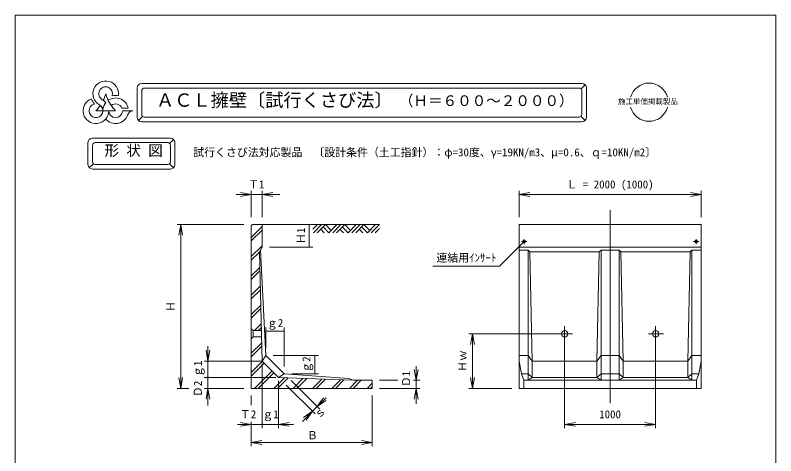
# Model space of a CAD drawing. Units: millimetres, scale not verified. Extents: x 7608 to 29127, y 3804 to 14804.
# Drawn here: x 24947 to 29127, y 10155 to 12575 of the extents above; entities that cross this region are included whole.
import ezdxf
from ezdxf.enums import TextEntityAlignment as Align

# ---------------------------------------------------------------- set-up
doc = ezdxf.new("R2010")
doc.units = ezdxf.units.MM
doc.layers.add('1', color=4, linetype='Continuous', lineweight=18)
doc.styles.add('ＭＳ ゴシック-5.0-0.0', font='')
doc.styles.get('ＭＳ ゴシック-5.0-0.0').set_extended_font_data('ＭＳ ゴシック-5.0-0.0')

msp = doc.modelspace()

# ---------------------------------------------------------------- linework, layer by layer
at = {"layer": '1', "color": 2}
for p, q in [((24947.426, 6535.051), (24947.426, 12575.051)), ((24947.426, 12575.051), (29127.426, 12575.051)), ((29127.426, 12575.051), (29127.426, 6535.051)), ((26252.117, 11424.933), (26244.617, 11417.433)), ((26244.617, 11417.433), (26244.617, 10852.433)), ((26252.117, 11424.933), (26304.617, 11424.933)), ((26304.617, 11424.933), (26304.617, 11299.933)), ((26304.617, 11424.933), (26949.049, 11424.933)), ((27716.901, 11424.933), (27716.901, 10524.933)), ((27716.901, 11424.933), (28216.901, 11424.933)), ((28716.901, 11424.933), (28216.901, 11424.933)), ((28716.901, 11424.933), (28716.901, 10524.933)), ((26304.617, 11299.933), (26289.617, 11274.933)), ((26289.617, 11274.933), (26304.907, 10674.933)), ((26325.319, 10705.853), (26294.926, 11283.782)), ((26244.617, 10852.433), (26244.617, 10797.433)), ((26244.617, 10852.433), (26254.617, 10842.433)), ((26254.617, 10842.433), (26300.638, 10842.433)), ((26254.617, 10807.433), (26244.617, 10797.433)), ((26244.617, 10797.433), (26244.617, 10524.933)), ((26254.617, 10807.433), (26301.53, 10807.433)), ((26325.319, 10705.853), (26425.536, 10605.636)), ((26304.907, 10674.933), (26394.617, 10585.224)), ((26805.513, 10569.933), (26394.607, 10585.233)), ((26425.536, 10605.636), (26780.637, 10579.453)), ((26805.513, 10569.933), (26780.637, 10579.453)), ((26805.513, 10569.933), (26909.215, 10569.933)), ((26909.215, 10569.933), (26909.215, 10524.933)), ((26244.617, 10524.933), (26909.215, 10524.933)), ((27716.901, 10524.933), (28716.901, 10524.933))]:
    msp.add_line(p, q, dxfattribs=at)
at = {"layer": '1'}
for p, q in [((25617.426, 12015.051), (25617.426, 12175.051)), ((25642.426, 12200.051), (28061.406, 12200.051)), ((25657.426, 12175.051), (28046.406, 12175.051)), ((28057.013, 12170.658), (28079.084, 12192.729)), ((28086.406, 12175.051), (28086.406, 12015.051)), ((25642.426, 12030.051), (25642.426, 12160.051)), ((28061.406, 12030.051), (28061.406, 12160.051)), ((25391, 12050.136), (25499, 12050.136)), ((25391, 12050.136), (25499, 12050.136)), ((25534.307, 12063.636), (25567.889, 12063.636)), ((25536.8, 12050.136), (25592.951, 12050.136)), ((25646.819, 12019.445), (25624.748, 11997.374)), ((25657.426, 12015.051), (28046.406, 12015.051)), ((28057.013, 12019.445), (28079.084, 11997.374)), ((25642.426, 11990.051), (28061.406, 11990.051)), ((25347.426, 11875.051), (25347.426, 11755.051)), ((25372.426, 11900.051), (25800.369, 11900.051)), ((25387.426, 11875.051), (25785.369, 11875.051)), ((25795.975, 11870.658), (25818.046, 11892.729)), ((25825.369, 11755.051), (25825.369, 11875.051)), ((25372.426, 11860.051), (25372.426, 11770.051)), ((25800.369, 11770.051), (25800.369, 11860.051)), ((25376.819, 11759.445), (25354.748, 11737.374)), ((25387.426, 11755.051), (25785.369, 11755.051)), ((25795.975, 11759.445), (25818.046, 11737.374)), ((25372.426, 11730.051), (25800.369, 11730.051)), ((26244.617, 11590.316), (26160.93, 11590.316)), ((26244.617, 11590.316), (26185.528, 11600.735)), ((26244.617, 11590.316), (26185.528, 11600.735)), ((26244.617, 11590.316), (26185.528, 11579.897)), ((26244.617, 11590.316), (26185.528, 11579.897)), ((26244.617, 11590.316), (26227.411, 11590.316)), ((26244.617, 11464.933), (26244.617, 11610.316)), ((26244.617, 11590.316), (26304.617, 11590.316)), ((26304.617, 11464.933), (26304.617, 11610.316)), ((26304.617, 11590.316), (26363.705, 11600.735)), ((26304.617, 11590.316), (26402.202, 11590.316)), ((26304.617, 11590.316), (26363.705, 11579.897)), ((27716.901, 11464.933), (27716.901, 11610.316)), ((27716.901, 11590.316), (27775.989, 11600.735)), ((27716.901, 11590.316), (28716.901, 11590.316)), ((27716.901, 11590.316), (27775.989, 11579.897)), ((28716.901, 11590.316), (28657.812, 11600.735)), ((28716.901, 11590.316), (28657.812, 11579.897)), ((28716.901, 11464.933), (28716.901, 11610.316)), ((28216.901, 11503.891), (28216.901, 10443.52)), ((25836.906, 11424.933), (26204.617, 11424.933)), ((25856.906, 11424.933), (25846.487, 11365.845)), ((25856.906, 11424.933), (25856.906, 10524.933)), ((25856.906, 11424.933), (25867.324, 11365.845)), ((26304.617, 11414.657), (26244.617, 11354.657)), ((26344.617, 11424.933), (26583.134, 11424.933)), ((26563.134, 11424.933), (26563.134, 11299.933)), ((26609.637, 11424.933), (26583.797, 11399.093)), ((26630.851, 11424.933), (26586.111, 11380.194)), ((26652.064, 11424.933), (26607.324, 11380.194)), ((26639.144, 11412.013), (26670.964, 11380.194)), ((26683.884, 11393.113), (26652.064, 11424.933)), ((26715.703, 11424.933), (26670.964, 11380.194)), ((26736.917, 11424.933), (26692.177, 11380.194)), ((26758.13, 11424.933), (26713.39, 11380.194)), ((26745.21, 11412.013), (26777.03, 11380.194)), ((26789.95, 11393.113), (26758.13, 11424.933)), ((26821.769, 11424.933), (26777.03, 11380.194)), ((26842.983, 11424.933), (26798.243, 11380.194)), ((26864.196, 11424.933), (26819.456, 11380.194)), ((26851.276, 11412.013), (26883.096, 11380.194)), ((26896.016, 11393.113), (26864.196, 11424.933)), ((26927.835, 11424.933), (26883.096, 11380.194)), ((26949.049, 11424.933), (26904.309, 11380.194)), ((26304.617, 11394.858), (26244.617, 11334.858)), ((26645.124, 11380.194), (26626.224, 11399.093)), ((26751.19, 11380.194), (26732.29, 11399.093)), ((26857.256, 11380.194), (26838.356, 11399.093)), ((26949.049, 11403.72), (26925.522, 11380.194)), ((27744.401, 11331.86), (27609.684, 11197.143)), ((27730.019, 11331.86), (27758.666, 11331.86)), ((27744.401, 11345.21), (27744.401, 11317.487)), ((28703.783, 11331.86), (28675.136, 11331.86)), ((28689.401, 11345.21), (28689.401, 11317.487)), ((26304.617, 11308.591), (26244.617, 11248.591)), ((26344.617, 11299.933), (26583.134, 11299.933)), ((27716.901, 11299.933), (28216.901, 11299.933)), ((28716.901, 11299.933), (28216.901, 11299.933)), ((26289.645, 11273.82), (26244.617, 11228.792)), ((27716.901, 11284.621), (27766.901, 11284.621)), ((27766.901, 11274.933), (27766.901, 11284.621)), ((27766.901, 11284.621), (27776.588, 11274.933)), ((27766.901, 11274.933), (27766.901, 10569.933)), ((27776.588, 11274.933), (28157.214, 11274.933)), ((27776.588, 11274.933), (27789.369, 10674.933)), ((28157.214, 11274.933), (28144.433, 10674.933)), ((28166.901, 11284.621), (28157.214, 11274.933)), ((28166.901, 11284.621), (28166.901, 10569.933)), ((28166.901, 11284.621), (28216.901, 11284.621)), ((28266.901, 11284.621), (28216.901, 11284.621)), ((28266.901, 11284.621), (28266.901, 10569.933)), ((28266.901, 11284.621), (28276.588, 11274.933)), ((28657.214, 11274.933), (28276.588, 11274.933)), ((28276.588, 11274.933), (28289.369, 10674.933)), ((28657.214, 11274.933), (28644.433, 10674.933)), ((28666.901, 11284.621), (28657.214, 11274.933)), ((28716.901, 11284.621), (28666.901, 11284.621)), ((28666.901, 11274.933), (28666.901, 11284.621)), ((28666.901, 11274.933), (28666.901, 10569.933)), ((26291.789, 11189.697), (26244.617, 11142.524)), ((26292.281, 11170.39), (26244.617, 11122.725)), ((27609.684, 11197.143), (27241.873, 11197.143)), ((26294.425, 11086.266), (26244.617, 11036.458)), ((26294.917, 11066.959), (26244.617, 11016.659)), ((26297.06, 10982.836), (26244.617, 10930.392)), ((26297.552, 10963.529), (26244.617, 10910.593)), ((26299.696, 10879.406), (26262.723, 10842.433)), ((26254.617, 10842.433), (26254.617, 10807.433)), ((26300.188, 10860.099), (26282.522, 10842.433)), ((26325.319, 10745.853), (26325.319, 10858.87)), ((26325.319, 10838.87), (26425.536, 10838.87)), ((26425.536, 10645.636), (26425.536, 10858.87)), ((27966.901, 10866.851), (27966.901, 10307.179)), ((28466.901, 10866.851), (28466.901, 10307.179)), ((27440.479, 10824.933), (28009.418, 10824.933)), ((27460.479, 10824.933), (27450.06, 10765.845)), ((27460.479, 10824.933), (27460.479, 10524.933)), ((27460.479, 10824.933), (27470.898, 10765.845)), ((28428.418, 10824.933), (28510.845, 10824.933)), ((26006.488, 10674.933), (26006.488, 10756.064)), ((26302.332, 10775.976), (26244.617, 10718.26)), ((26302.824, 10756.669), (26244.617, 10698.461)), ((26006.488, 10674.933), (25996.069, 10734.022)), ((26006.488, 10674.933), (26016.906, 10734.022)), ((26325.319, 10705.853), (26304.907, 10674.933)), ((26365.319, 10705.853), (26613.341, 10705.853)), ((26593.341, 10705.853), (26593.341, 10605.636)), ((27716.901, 10705.853), (27766.901, 10705.853)), ((27789.369, 10674.933), (27766.901, 10705.853)), ((28144.433, 10674.933), (28166.901, 10705.853)), ((28166.901, 10705.853), (28216.901, 10705.853)), ((28266.901, 10705.853), (28216.901, 10705.853)), ((28289.369, 10674.933), (28266.901, 10705.853)), ((28644.433, 10674.933), (28666.901, 10705.853)), ((28716.901, 10705.853), (28666.901, 10705.853)), ((25986.488, 10674.933), (26304.907, 10674.933)), ((26006.488, 10599.933), (26006.488, 10674.933)), ((26306.131, 10673.709), (26244.617, 10612.194)), ((26316.031, 10663.81), (26244.617, 10592.395)), ((26304.907, 10307.179), (26304.907, 10660.712)), ((27716.901, 10674.933), (27729.401, 10605.636)), ((27789.369, 10674.933), (27789.369, 10585.233)), ((27789.369, 10674.933), (28144.433, 10674.933)), ((28144.433, 10674.933), (28144.433, 10585.233)), ((28289.369, 10674.933), (28289.369, 10585.233)), ((28644.433, 10674.933), (28289.369, 10674.933)), ((28644.433, 10674.933), (28644.433, 10585.233)), ((28716.901, 10674.933), (28704.401, 10605.636)), ((26006.488, 10599.933), (26006.488, 10621.482)), ((26359.164, 10620.676), (26263.422, 10524.933)), ((27151.191, 10569.933), (27140.772, 10629.022)), ((27151.191, 10569.933), (27151.191, 10647.567)), ((27151.191, 10569.933), (27161.61, 10629.022)), ((25856.906, 10524.933), (25846.487, 10584.022)), ((25856.906, 10524.933), (25867.324, 10584.022)), ((25986.488, 10585.224), (26379.907, 10585.224)), ((26006.488, 10524.933), (26006.488, 10599.933)), ((26369.064, 10610.777), (26283.221, 10524.933)), ((26428.525, 10583.97), (26369.488, 10524.933)), ((26447.613, 10583.26), (26389.287, 10524.933)), ((26425.536, 10605.636), (26394.607, 10585.233)), ((26465.536, 10605.636), (26613.341, 10605.636)), ((26530.783, 10580.163), (26475.554, 10524.933)), ((26549.871, 10579.452), (26495.353, 10524.933)), ((26633.042, 10576.355), (26581.62, 10524.933)), ((26652.13, 10575.644), (26601.419, 10524.933)), ((27460.479, 10524.933), (27450.06, 10584.022)), ((27460.479, 10524.933), (27470.898, 10584.022)), ((27729.401, 10605.636), (27766.901, 10605.636)), ((27729.401, 10605.636), (27741.901, 10569.933)), ((27766.901, 10605.636), (27789.369, 10585.233)), ((27789.369, 10585.233), (27766.901, 10569.933)), ((27789.369, 10585.233), (28144.433, 10585.233)), ((28166.901, 10605.636), (28144.433, 10585.233)), ((28144.433, 10585.233), (28166.901, 10569.933)), ((28166.901, 10605.636), (28216.901, 10605.636)), ((28266.901, 10605.636), (28216.901, 10605.636)), ((28266.901, 10605.636), (28289.369, 10585.233)), ((28289.369, 10585.233), (28266.901, 10569.933)), ((28644.433, 10585.233), (28289.369, 10585.233)), ((28666.901, 10605.636), (28644.433, 10585.233)), ((28644.433, 10585.233), (28666.901, 10569.933)), ((28704.401, 10605.636), (28666.901, 10605.636)), ((28704.401, 10605.636), (28691.901, 10569.933)), ((26394.607, 10307.179), (26394.607, 10565.633)), ((26437.043, 10542.797), (26595.142, 10384.699)), ((26463.179, 10567.993), (26620.808, 10410.365)), ((26735.3, 10572.548), (26687.686, 10524.933)), ((26754.388, 10571.837), (26707.485, 10524.933)), ((26829.355, 10569.933), (26784.355, 10524.933)), ((26849.154, 10569.933), (26804.154, 10524.933)), ((26909.215, 10553.124), (26881.024, 10524.933)), ((26949.215, 10569.933), (27050.345, 10569.933)), ((27137.143, 10569.933), (27171.191, 10569.933)), ((27151.191, 10574.933), (27151.191, 10524.933)), ((27741.901, 10569.933), (27741.901, 10524.933)), ((27741.901, 10569.933), (28216.901, 10569.933)), ((28691.901, 10569.933), (28216.901, 10569.933)), ((28691.901, 10569.933), (28691.901, 10524.933)), ((25836.906, 10524.933), (25901.124, 10524.933)), ((25986.488, 10524.933), (26204.617, 10524.933)), ((26006.488, 10524.933), (25996.069, 10465.845)), ((26006.488, 10524.933), (25996.069, 10465.845)), ((26006.488, 10524.933), (25996.069, 10465.845)), ((26006.488, 10524.933), (25996.069, 10465.845)), ((26006.488, 10524.933), (26006.488, 10431.761)), ((26006.488, 10524.933), (26016.906, 10465.845)), ((26006.488, 10524.933), (26006.488, 10523.172)), ((26006.488, 10524.933), (26016.906, 10465.845)), ((26006.488, 10524.933), (26006.488, 10498.242)), ((26006.488, 10524.933), (26016.906, 10465.845)), ((26006.488, 10524.933), (26006.488, 10476.915)), ((26006.488, 10524.933), (26016.906, 10465.845)), ((26909.215, 10533.325), (26900.823, 10524.933)), ((26949.215, 10524.933), (27171.191, 10524.933)), ((27151.191, 10524.933), (27140.772, 10465.845)), ((27151.191, 10524.933), (27140.772, 10465.845)), ((27151.191, 10524.933), (27140.772, 10465.845)), ((27151.191, 10524.933), (27151.191, 10440.071)), ((27151.191, 10524.933), (27161.61, 10465.845)), ((27151.191, 10524.933), (27151.191, 10506.552)), ((27151.191, 10524.933), (27161.61, 10465.845)), ((27151.191, 10524.933), (27151.191, 10523.172)), ((27151.191, 10524.933), (27161.61, 10465.845)), ((27440.479, 10524.933), (27676.901, 10524.933)), ((26244.617, 10431.947), (26244.617, 10484.933)), ((26606.666, 10424.507), (26641.08, 10473.656)), ((26606.666, 10424.507), (26655.73, 10473.571)), ((26606.666, 10424.507), (26655.815, 10458.921)), ((26909.215, 10207.457), (26909.215, 10484.933)), ((26606.666, 10424.507), (26581, 10398.841)), ((26581, 10398.841), (26525.585, 10343.426)), ((26581, 10398.841), (26531.85, 10364.426)), ((26581, 10398.841), (26546.585, 10349.692)), ((26244.617, 10327.179), (26169.241, 10327.179)), ((26244.617, 10327.179), (26181.995, 10327.179)), ((26244.617, 10327.179), (26185.528, 10337.598)), ((26244.617, 10327.179), (26185.528, 10337.598)), ((26244.617, 10327.179), (26185.528, 10337.598)), ((26244.617, 10327.179), (26185.528, 10316.76)), ((26244.617, 10327.179), (26185.528, 10316.76)), ((26244.617, 10327.179), (26185.528, 10316.76)), ((26244.617, 10327.179), (26219.101, 10327.179)), ((26244.617, 10207.457), (26244.617, 10341.677)), ((26244.617, 10327.179), (26319.617, 10327.179)), ((26319.617, 10327.179), (26394.617, 10327.179)), ((26394.617, 10327.179), (26453.705, 10337.598)), ((26394.617, 10327.179), (26476.924, 10327.179)), ((26394.617, 10327.179), (26453.705, 10316.76)), ((27966.901, 10327.179), (28025.989, 10337.598)), ((27966.901, 10327.179), (28025.989, 10316.76)), ((27966.901, 10327.179), (28466.901, 10327.179)), ((28466.901, 10327.179), (28407.812, 10337.598)), ((28466.901, 10327.179), (28407.812, 10316.76)), ((26244.617, 10227.457), (26303.705, 10237.876)), ((26244.617, 10227.457), (26303.705, 10217.038)), ((26244.617, 10227.457), (26909.215, 10227.457)), ((26909.215, 10227.457), (26850.126, 10237.876)), ((26909.215, 10227.457), (26850.126, 10217.038))]:
    msp.add_line(p, q, dxfattribs=at)
at = {"layer": '1', "color": 30}
for p, q in [((25437.608, 12121.701), (25440.334, 12128.933)), ((25440.334, 12128.933), (25442.799, 12136.258)), ((25442.799, 12136.258), (25445, 12143.666)), ((25445, 12143.666), (25448.185, 12133.227)), ((25448.185, 12133.227), (25451.894, 12122.962)), ((25451.894, 12122.962), (25456.117, 12112.897)), ((25431.391, 12107.552), (25434.626, 12114.571)), ((25435.097, 12104.757), (25431.391, 12107.552)), ((25434.235, 12077.22), (25437.23, 12083.49)), ((25434.626, 12114.571), (25437.608, 12121.701)), ((25438.611, 12101.722), (25435.097, 12104.757)), ((25437.23, 12083.49), (25440.83, 12089.433)), ((25441.917, 12098.463), (25438.611, 12101.722)), ((25440.83, 12089.433), (25445, 12094.991)), ((25445, 12094.991), (25441.917, 12098.463)), ((25456.117, 12112.897), (25460.843, 12103.059)), ((25460.843, 12103.059), (25466.06, 12093.472)), ((25466.06, 12093.472), (25471.754, 12084.16)), ((25471.754, 12084.16), (25477.912, 12075.148)), ((25391, 12050.136), (25396.208, 12055.629)), ((25499, 12050.136), (25391, 12050.136)), ((25396.208, 12055.629), (25401.22, 12061.301)), ((25401.22, 12061.301), (25406.03, 12067.145)), ((25406.03, 12067.145), (25410.633, 12073.154)), ((25410.633, 12073.154), (25415.022, 12079.321)), ((25415.022, 12079.321), (25419.771, 12074.652)), ((25419.771, 12074.652), (25423.628, 12069.221)), ((25423.628, 12069.221), (25426.471, 12063.198)), ((25426.471, 12063.198), (25428.213, 12056.77)), ((25428.213, 12056.77), (25428.8, 12050.136)), ((25428.8, 12050.136), (25429.144, 12057.076)), ((25429.144, 12057.076), (25430.172, 12063.948)), ((25430.172, 12063.948), (25431.875, 12070.685)), ((25431.875, 12070.685), (25434.235, 12077.22)), ((25477.912, 12075.148), (25484.516, 12066.459)), ((25484.516, 12066.459), (25491.552, 12058.114)), ((25491.552, 12058.114), (25499, 12050.136))]:
    msp.add_line(p, q, dxfattribs=at)
at = {"layer": '1'}
for centre, radius in [((27744.401, 11331.86), 7.5), ((28689.401, 11331.86), 7.5), ((26006.488, 10585.224), 2.5), ((26304.907, 10327.179), 2.5)]:
    msp.add_circle(centre, radius, dxfattribs=at)
at = {"layer": '1', "color": 2}
for centre in [(27966.901, 10824.933), (28466.901, 10824.933)]:
    msp.add_circle(centre, 17.5, dxfattribs=at)
at = {"layer": '1'}
for centre, radius, start, end in [((25445, 12143.666), 70.2, 350.78653, 240), ((25445, 12143.666), 37.8, 341.79487, 240), ((25642.426, 12175.051), 25, 90, 180), ((25657.426, 12160.051), 15, 90, 180), ((28046.406, 12160.051), 15, 0, 90), ((28061.406, 12175.051), 25, 0, 90), ((25236.878, 12201.472), 216, 334.22656, 344.47751), ((25653.121, 12201.472), 216, 195.52249, 224.47751), ((25499, 12050.136), 83.7, 79.47131, 102.48326), ((25391, 12050.136), 70.2, 110.78653, 0), ((25391, 12050.136), 37.8, 101.79487, 60), ((25445, 12143.666), 83.7, 199.47131, 222.48326), ((25391, 12050.136), 70.2, 39.71514, 60), ((25499, 12050.136), 70.2, 140.28486, 180), ((25499, 12050.136), 70.2, 11.08749, 125.12548), ((25499, 12050.136), 37.8, 20.92483, 129.45771), ((25236.878, 12201.472), 216, 315.52249, 325.56209), ((25499, 12050.136), 37.8, 180, 0), ((25600.446, 12013.086), 37.8, 101.43711, 159.93719), ((25499, 12050.136), 70.2, 219.71514, 339.93719), ((25642.426, 12015.051), 25, 180, 270), ((25657.426, 12030.051), 15, 180, 270), ((28046.406, 12030.051), 15, 270, 0), ((28061.406, 12015.051), 25, 270, 0), ((25372.426, 11875.051), 25, 90, 180), ((25387.426, 11860.051), 15, 90, 180), ((25785.369, 11860.051), 15, 0, 90), ((25800.369, 11875.051), 25, 0, 90), ((25372.426, 11755.051), 25, 180, 270), ((25387.426, 11770.051), 15, 180, 270), ((25785.369, 11770.051), 15, 270, 0), ((25800.369, 11755.051), 25, 270, 0)]:
    msp.add_arc(centre, radius, start, end, dxfattribs=at)
at = {"layer": '1', "color": 2}
for start, end in [(15.08906, 164.91094), (195.08906, 344.91094)]:
    msp.add_arc((28430.946, 12097.302), 105, start, end, dxfattribs=at)

# ---------------------------------------------------------------- texts
at = {"layer": '1', "color": 7, "style": 'ＭＳ ゴシック-5.0-0.0'}
for s, height, p in [('ＡＣＬ擁壁〔試行くさび法〕', 73.31, (25721.685, 12050.136)), ('（Ｈ＝６００～２０００）', 58.65, (27056.235, 12058.718)), ('施工単価掲載製品', 29.33, (28260.463, 12077.302)), ('形 状 図', 58.65, (25438.416, 11785.051)), ('試行くさび法対応製品\u3000〔設計条件（土工指針）：φ=30度、γ=19KN/m3、μ=0.6、ｑ=10KN/m2〕', 43.99, (25925.621, 11786.629)), ('Ｔ1', 43.99, (26227.438, 11610.339)), ('Ｌ = 2000 (1000)', 43.99, (27976.973, 11610.373)), ('連結用ｲﾝｻｰﾄ', 43.99, (27261.885, 11207.161)), ('ｇ2', 43.99, (26330.452, 10848.892)), ('Ｔ2', 43.99, (26182.022, 10347.204)), ('ｇ1', 43.99, (26306.102, 10347.204)), ('1000', 43.99, (28156.928, 10347.199)), ('Ｂ', 43.99, (26550.538, 10232.133))]:
    msp.add_text(s, height=height, dxfattribs=at).set_placement(p, align=Align.BOTTOM_LEFT)
for s, rotation, p in [('Ｈ1', 90, (26553.159, 11317.456)), ('Ｈ', 90, (25836.927, 10944.957)), ('Ｈｗ', 90, (27440.51, 10614.957)), ('ｇ1', 90, (25986.509, 10587.521)), ('ｇ2', 90, (26583.364, 10610.767)), ('Ｄ1', 90, (27131.221, 10531.503)), ('Ｄ2', 90, (25986.509, 10476.938)), ('ｓ', 45, (26625.057, 10345.763))]:
    msp.add_text(s, height=43.99, rotation=rotation, dxfattribs=at).set_placement(p, align=Align.BOTTOM_LEFT)

doc.saveas('drawing.dxf')
